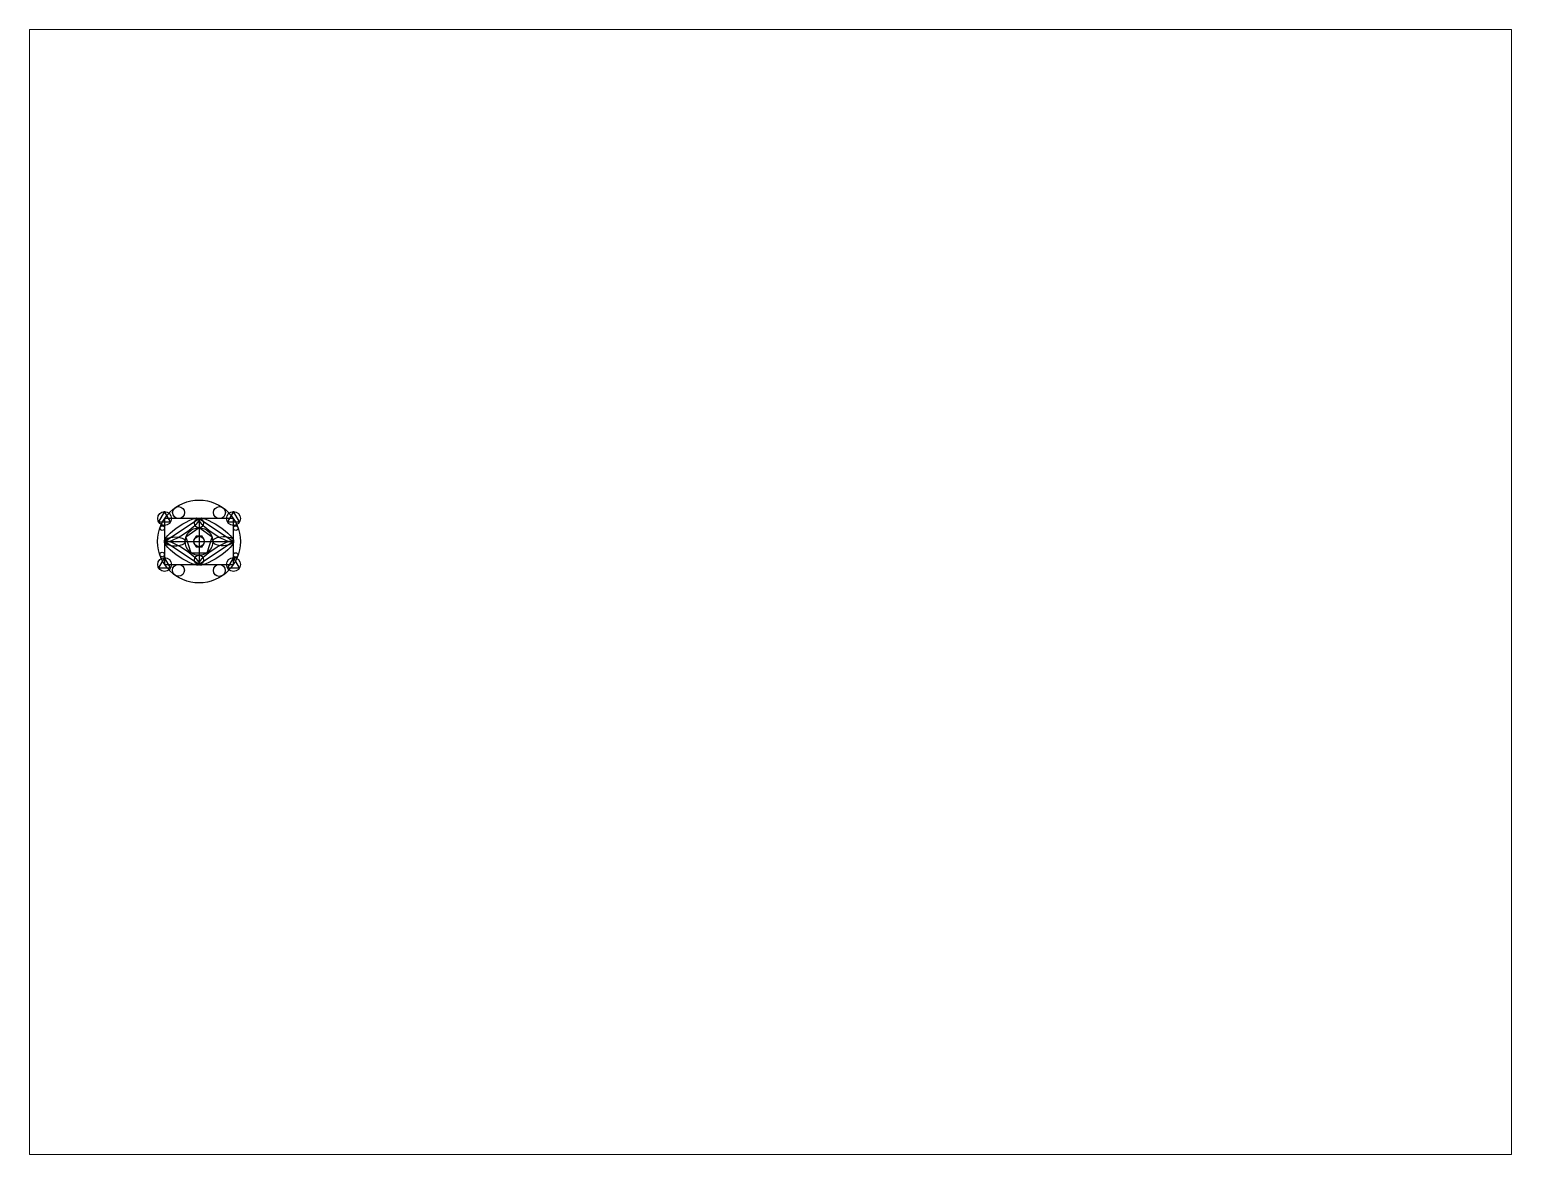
# Paper-space layout 'Layout1' of a CAD drawing. Header units: millimetres. Extents: x 26 to 231, y 20 to 176.
# The model-space entities are those that its viewports show. They can reach past a viewport. Long polylines and large blocks are cut down to what shows.
import ezdxf

# ---------------------------------------------------------------- set-up
doc = ezdxf.new("R2010")
doc.units = ezdxf.units.MM

msp = doc.modelspace()

# ---------------------------------------------------------------- linework, layer by layer
for p, q in [((200, 150), (50, 150)), ((50, 150), (50, 50)), ((50, 100), (125, 150)), ((125, 150), (200, 100)), ((125, 150), (125, 50)), ((200, 50), (200, 150)), ((125, 50), (50, 100)), ((50, 100), (200, 100)), ((200, 100), (125, 50)), ((50, 50), (200, 50))]:
    msp.add_line(p, q)
for points in [[(50, 165), (37, 142.5), (63, 142.5)], [(200, 165), (187, 142.5), (213, 142.5)], [(125, 130), (96.5, 109.3), (107.4, 75.7), (142.6, 75.7), (153.5, 109.3)], [(118.5, 111.3), (112, 100), (118.5, 88.7), (131.5, 88.7), (138, 100), (131.5, 111.3)], [(50, 65), (37, 42.5), (63, 42.5)], [(200, 65), (187, 42.5), (213, 42.5)]]:
    msp.add_lwpolyline(points, close=True)
for centre, radius in [((125, 100), 90.1), ((125, 100), 90.1), ((50, 150), 15), ((80.5, 163), 13), ((169.5, 163), 13), ((200, 150), 15), ((45.1, 129.2), 5), ((125, 100), 30), ((125, 140), 10), ((205, 129.3), 5), ((125, 100), 11.3), ((50, 50), 15), ((44.8, 71.8), 5), ((125, 60), 10), ((200, 50), 15), ((205, 70.6), 5), ((80.2, 37.3), 13), ((169.2, 37), 13)]:
    msp.add_circle(centre, radius)
for centre, major_axis, ratio in [((87.5, 125), (-37.5, -25), 0.22188), ((162.5, 125), (-37.5, 25), 0.22188), ((87.5, 75), (37.5, -25), 0.22188), ((72.5, 100), (-22.5, 0), 0.444444), ((162.5, 75), (-37.5, -25), 0.22188), ((177.7, 100.8), (-22.7, -0.8), 0.440193)]:
    msp.add_ellipse(centre, major_axis=major_axis, ratio=ratio)

psp = doc.layouts.get("Layout1")

# ---------------------------------------------------------------- viewports
at = {"layer": '0'}
psp.add_viewport(center=(128.5, 97.5), size=(205.6, 156), view_center_point=(1369.47, -9.91), view_height=2448.2507, dxfattribs=at)

doc.saveas('drawing.dxf')
